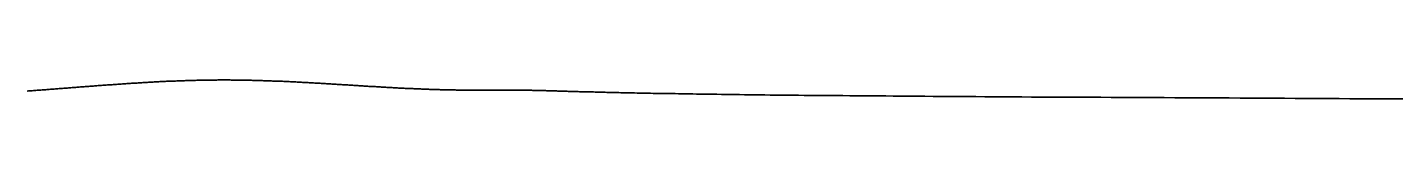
# Model space of a CAD drawing. Header units: inches. Extents: x 130170 to 284068, y 377793 to 804530.
# Drawn here: x 255170.8 to 255302.6, y 734762.6 to 734764.4 of the extents above; entities that cross this region are included whole.
import ezdxf

# ---------------------------------------------------------------- set-up
doc = ezdxf.new("R2010")
doc.units = ezdxf.units.IN
doc.header["$MEASUREMENT"] = 0
doc.layers.add('muni_il', color=7, linetype='Continuous')

msp = doc.modelspace()

# ---------------------------------------------------------------- linework, layer by layer
at = {"layer": 'muni_il'}
for points in [[(255170.81, 734763.36), (255170.93, 734763.37), (255171.05, 734763.37), (255171.17, 734763.38), (255171.29, 734763.39), (255171.4, 734763.4), (255171.52, 734763.41), (255171.64, 734763.42), (255171.76, 734763.43), (255171.87, 734763.44), (255171.99, 734763.45), (255172.11, 734763.46), (255172.23, 734763.47), (255172.34, 734763.47), (255172.46, 734763.48), (255172.58, 734763.49), (255172.7, 734763.5), (255172.81, 734763.51), (255172.93, 734763.52), (255173.04, 734763.53), (255173.16, 734763.54), (255173.28, 734763.55), (255173.39, 734763.55), (255173.51, 734763.56), (255173.63, 734763.57), (255173.74, 734763.58), (255173.86, 734763.59), (255173.97, 734763.6), (255174.09, 734763.61), (255174.2, 734763.62), (255174.32, 734763.63), (255174.43, 734763.63), (255174.55, 734763.64), (255174.66, 734763.65), (255174.78, 734763.66), (255174.89, 734763.67), (255175.01, 734763.68), (255175.12, 734763.69), (255175.23, 734763.7), (255175.35, 734763.7), (255175.46, 734763.71), (255175.58, 734763.72), (255175.69, 734763.73), (255175.8, 734763.74), (255175.92, 734763.75), (255176.03, 734763.76), (255176.14, 734763.77), (255176.26, 734763.77), (255176.37, 734763.78), (255176.48, 734763.79), (255176.6, 734763.8), (255176.71, 734763.81), (255176.82, 734763.82), (255176.93, 734763.82), (255177.05, 734763.83), (255177.16, 734763.84), (255177.27, 734763.85), (255177.38, 734763.86), (255177.5, 734763.87), (255177.61, 734763.88), (255177.72, 734763.88), (255177.83, 734763.89), (255177.94, 734763.9), (255178.06, 734763.91), (255178.17, 734763.92), (255178.28, 734763.92), (255178.39, 734763.93), (255178.5, 734763.94), (255178.61, 734763.95), (255178.72, 734763.96), (255178.83, 734763.96), (255178.95, 734763.97), (255179.06, 734763.98), (255179.17, 734763.99), (255179.28, 734764), (255179.39, 734764), (255179.5, 734764.01), (255179.61, 734764.02), (255179.72, 734764.03), (255179.83, 734764.03), (255179.94, 734764.04), (255180.05, 734764.05), (255180.16, 734764.06), (255180.27, 734764.06), (255180.38, 734764.07), (255180.49, 734764.08), (255180.6, 734764.09), (255180.71, 734764.09), (255180.82, 734764.1), (255180.93, 734764.11), (255181.04, 734764.11), (255181.15, 734764.12), (255181.26, 734764.13), (255181.37, 734764.13), (255181.47, 734764.14), (255181.58, 734764.15), (255181.69, 734764.15), (255181.8, 734764.16), (255181.91, 734764.17), (255182.02, 734764.17), (255182.13, 734764.18), (255182.24, 734764.19), (255182.35, 734764.19), (255182.45, 734764.2), (255182.56, 734764.2), (255182.67, 734764.21), (255182.78, 734764.22), (255182.89, 734764.22), (255183, 734764.23), (255183.1, 734764.23), (255183.21, 734764.24), (255183.32, 734764.25), (255183.43, 734764.25), (255183.54, 734764.26), (255183.64, 734764.26), (255183.75, 734764.27), (255183.86, 734764.27), (255183.97, 734764.28), (255184.08, 734764.28), (255184.18, 734764.29), (255184.29, 734764.29), (255184.4, 734764.3), (255184.51, 734764.3), (255184.61, 734764.31), (255184.72, 734764.31), (255184.83, 734764.32), (255184.94, 734764.32), (255185.04, 734764.32), (255185.15, 734764.33), (255185.26, 734764.33), (255185.37, 734764.34), (255185.47, 734764.34), (255185.58, 734764.34), (255185.69, 734764.35), (255185.79, 734764.35), (255185.9, 734764.35), (255186.01, 734764.36), (255186.12, 734764.36), (255186.22, 734764.36), (255186.33, 734764.37), (255186.44, 734764.37), (255186.54, 734764.37), (255186.65, 734764.38), (255186.76, 734764.38), (255186.86, 734764.38), (255186.97, 734764.38), (255187.08, 734764.39), (255187.19, 734764.39), (255187.29, 734764.39), (255187.4, 734764.39), (255187.51, 734764.4), (255187.61, 734764.4), (255187.72, 734764.4), (255187.83, 734764.4), (255187.93, 734764.4), (255188.04, 734764.41), (255188.15, 734764.41), (255188.25, 734764.41), (255188.36, 734764.41), (255188.47, 734764.41), (255188.57, 734764.41), (255188.68, 734764.41), (255188.79, 734764.41), (255188.89, 734764.41), (255189, 734764.41), (255189.11, 734764.42), (255189.21, 734764.42), (255189.32, 734764.42), (255189.43, 734764.42), (255189.54, 734764.42), (255189.64, 734764.42), (255189.75, 734764.42), (255189.86, 734764.42), (255189.96, 734764.42), (255190.07, 734764.42), (255190.18, 734764.42), (255190.28, 734764.42), (255190.39, 734764.41), (255190.5, 734764.41), (255190.6, 734764.41), (255190.71, 734764.41), (255190.82, 734764.41), (255190.92, 734764.41), (255191.03, 734764.41), (255191.14, 734764.41), (255191.25, 734764.41), (255191.35, 734764.4), (255191.46, 734764.4), (255191.57, 734764.4), (255191.67, 734764.4), (255191.78, 734764.4), (255191.89, 734764.4), (255191.99, 734764.39), (255192.1, 734764.39), (255192.21, 734764.39), (255192.32, 734764.39), (255192.42, 734764.38), (255192.53, 734764.38), (255192.64, 734764.38), (255192.74, 734764.38), (255192.85, 734764.37), (255192.96, 734764.37), (255193.06, 734764.37), (255193.17, 734764.36), (255193.28, 734764.36), (255193.39, 734764.36), (255193.49, 734764.35), (255193.6, 734764.35), (255193.71, 734764.35), (255193.81, 734764.34), (255193.92, 734764.34), (255194.03, 734764.34), (255194.14, 734764.33), (255194.24, 734764.33), (255194.35, 734764.32), (255194.46, 734764.32), (255194.56, 734764.32), (255194.67, 734764.31), (255194.78, 734764.31), (255194.88, 734764.3), (255194.99, 734764.3), (255195.1, 734764.3), (255195.2, 734764.29), (255195.31, 734764.29), (255195.42, 734764.28), (255195.53, 734764.28), (255195.63, 734764.27), (255195.74, 734764.27), (255195.85, 734764.26), (255195.95, 734764.26), (255196.06, 734764.25), (255196.17, 734764.25), (255196.27, 734764.24), (255196.38, 734764.24), (255196.48, 734764.23), (255196.59, 734764.23), (255196.7, 734764.22), (255196.8, 734764.22), (255196.91, 734764.21), (255197.02, 734764.2), (255197.12, 734764.2), (255197.23, 734764.19), (255197.33, 734764.19), (255197.44, 734764.18), (255197.55, 734764.18), (255197.65, 734764.17), (255197.76, 734764.17), (255197.86, 734764.16), (255197.97, 734764.15), (255198.07, 734764.15), (255198.18, 734764.14), (255198.28, 734764.14), (255198.39, 734764.13), (255198.49, 734764.12), (255198.6, 734764.12), (255198.7, 734764.11), (255198.81, 734764.11), (255198.91, 734764.1), (255199.01, 734764.09), (255199.12, 734764.09), (255199.22, 734764.08), (255199.33, 734764.08), (255199.43, 734764.07), (255199.53, 734764.06), (255199.64, 734764.06), (255199.74, 734764.05), (255199.84, 734764.04), (255199.95, 734764.04), (255200.05, 734764.03), (255200.15, 734764.03), (255200.25, 734764.02), (255200.36, 734764.01), (255200.46, 734764.01), (255200.56, 734764), (255200.66, 734764), (255200.76, 734763.99), (255200.86, 734763.98), (255200.96, 734763.98), (255201.06, 734763.97), (255201.16, 734763.96), (255201.26, 734763.96), (255201.37, 734763.95), (255201.46, 734763.95), (255201.56, 734763.94), (255201.66, 734763.93), (255201.76, 734763.93), (255201.86, 734763.92), (255201.96, 734763.91), (255202.06, 734763.91), (255202.16, 734763.9), (255202.25, 734763.9), (255202.35, 734763.89), (255202.45, 734763.88), (255202.55, 734763.88), (255202.64, 734763.87), (255202.74, 734763.87), (255202.84, 734763.86), (255202.93, 734763.86), (255203.03, 734763.85), (255203.12, 734763.84), (255203.22, 734763.84), (255203.31, 734763.83), (255203.41, 734763.83), (255203.5, 734763.82), (255203.59, 734763.81), (255203.69, 734763.81), (255203.78, 734763.8), (255203.87, 734763.8), (255203.97, 734763.79), (255204.06, 734763.79), (255204.15, 734763.78), (255204.24, 734763.78), (255204.33, 734763.77), (255204.42, 734763.77), (255204.51, 734763.76), (255204.6, 734763.75), (255204.69, 734763.75), (255204.78, 734763.74), (255204.87, 734763.74), (255204.96, 734763.73), (255205.05, 734763.73), (255205.14, 734763.72), (255205.23, 734763.72), (255205.31, 734763.71), (255205.4, 734763.71), (255205.49, 734763.7), (255205.57, 734763.7), (255205.66, 734763.7), (255205.74, 734763.69), (255205.83, 734763.69), (255205.91, 734763.68), (255206, 734763.68), (255206.08, 734763.67), (255206.17, 734763.67), (255206.25, 734763.66), (255206.33, 734763.66), (255206.42, 734763.65), (255206.5, 734763.65), (255206.58, 734763.65), (255206.66, 734763.64), (255206.74, 734763.64), (255206.82, 734763.63), (255206.9, 734763.63), (255206.98, 734763.63), (255207.06, 734763.62), (255207.14, 734763.62), (255207.22, 734763.61), (255207.3, 734763.61), (255207.38, 734763.61), (255207.45, 734763.6), (255207.53, 734763.6), (255207.61, 734763.6), (255207.68, 734763.59), (255207.76, 734763.59), (255207.83, 734763.59), (255207.91, 734763.58), (255207.98, 734763.58), (255208.06, 734763.58), (255208.13, 734763.57), (255208.21, 734763.57), (255208.28, 734763.57), (255208.35, 734763.56), (255208.43, 734763.56), (255208.5, 734763.56), (255208.57, 734763.56), (255208.64, 734763.55), (255208.71, 734763.55), (255208.78, 734763.55), (255208.85, 734763.54), (255208.92, 734763.54), (255208.99, 734763.54), (255209.06, 734763.54), (255209.13, 734763.53), (255209.2, 734763.53), (255209.27, 734763.53), (255209.34, 734763.53), (255209.4, 734763.52), (255209.47, 734763.52), (255209.54, 734763.52), (255209.6, 734763.52), (255209.67, 734763.52), (255209.74, 734763.51), (255209.8, 734763.51), (255209.87, 734763.51), (255209.93, 734763.51), (255210, 734763.51), (255210.06, 734763.5), (255210.12, 734763.5), (255210.19, 734763.5), (255210.25, 734763.5), (255210.31, 734763.5), (255210.38, 734763.5), (255210.44, 734763.49), (255210.5, 734763.49), (255210.56, 734763.49), (255210.62, 734763.49), (255210.68, 734763.49), (255210.74, 734763.49), (255210.8, 734763.49), (255210.87, 734763.48), (255210.92, 734763.48), (255210.98, 734763.48), (255211.04, 734763.48), (255211.1, 734763.48), (255211.16, 734763.48), (255211.22, 734763.48), (255211.28, 734763.48), (255211.34, 734763.47), (255211.39, 734763.47), (255211.45, 734763.47), (255211.51, 734763.47), (255211.57, 734763.47), (255211.62, 734763.47), (255211.68, 734763.47), (255211.74, 734763.47), (255211.79, 734763.47), (255211.85, 734763.47), (255211.9, 734763.47), (255211.96, 734763.46), (255212.01, 734763.46), (255212.07, 734763.46), (255212.12, 734763.46), (255212.18, 734763.46), (255212.23, 734763.46), (255212.29, 734763.46), (255212.34, 734763.46), (255212.39, 734763.46), (255212.45, 734763.46), (255212.5, 734763.46), (255212.55, 734763.46), (255212.61, 734763.46), (255212.66, 734763.46), (255212.71, 734763.46), (255212.76, 734763.46), (255212.82, 734763.46), (255212.87, 734763.46), (255212.92, 734763.46), (255212.97, 734763.46), (255213.02, 734763.45), (255213.08, 734763.45), (255213.13, 734763.45), (255213.18, 734763.45), (255213.23, 734763.45), (255213.28, 734763.45), (255213.33, 734763.45), (255213.38, 734763.45), (255213.43, 734763.45), (255213.48, 734763.45), (255213.53, 734763.45), (255213.58, 734763.45), (255213.63, 734763.45), (255213.68, 734763.45), (255213.73, 734763.45), (255213.78, 734763.45), (255213.83, 734763.45), (255213.88, 734763.45), (255213.93, 734763.45), (255213.98, 734763.45), (255214.03, 734763.45), (255214.08, 734763.45), (255214.13, 734763.45), (255214.18, 734763.45), (255214.22, 734763.45), (255214.27, 734763.45), (255214.32, 734763.45), (255214.37, 734763.45), (255214.42, 734763.45), (255214.47, 734763.45), (255214.52, 734763.45), (255214.56, 734763.45), (255214.61, 734763.45), (255214.66, 734763.45), (255214.71, 734763.45), (255214.76, 734763.45), (255214.8, 734763.45), (255214.85, 734763.45), (255214.9, 734763.45), (255214.95, 734763.45), (255215, 734763.45), (255215.04, 734763.45), (255215.09, 734763.45), (255215.14, 734763.45), (255215.19, 734763.45), (255215.23, 734763.45), (255215.28, 734763.45), (255215.33, 734763.45), (255215.38, 734763.45), (255215.42, 734763.45), (255215.47, 734763.45), (255215.52, 734763.45), (255215.57, 734763.45), (255215.61, 734763.45), (255215.66, 734763.45), (255215.71, 734763.45), (255215.76, 734763.45), (255215.8, 734763.45), (255215.85, 734763.45), (255215.9, 734763.45), (255215.95, 734763.45), (255215.99, 734763.45), (255216.04, 734763.45), (255216.09, 734763.45), (255216.14, 734763.45), (255216.18, 734763.45), (255216.23, 734763.45), (255216.28, 734763.45), (255216.32, 734763.45), (255216.37, 734763.45), (255216.42, 734763.45), (255216.47, 734763.45), (255216.51, 734763.45), (255216.56, 734763.45), (255216.61, 734763.45), (255216.66, 734763.45), (255216.7, 734763.45), (255216.75, 734763.45), (255216.8, 734763.45), (255216.85, 734763.45), (255216.9, 734763.45), (255216.94, 734763.45), (255216.99, 734763.45), (255217.04, 734763.45), (255217.09, 734763.45), (255217.14, 734763.45), (255217.18, 734763.45), (255217.23, 734763.45), (255217.28, 734763.45), (255217.33, 734763.45), (255217.38, 734763.45), (255217.43, 734763.45), (255217.47, 734763.45), (255217.52, 734763.45), (255217.57, 734763.45), (255217.62, 734763.45), (255217.67, 734763.45), (255217.72, 734763.45), (255217.77, 734763.45), (255217.82, 734763.45), (255217.87, 734763.45), (255217.92, 734763.44), (255217.97, 734763.44), (255218.02, 734763.44), (255218.07, 734763.44), (255218.12, 734763.44), (255218.17, 734763.44), (255218.22, 734763.44), (255218.27, 734763.44), (255218.32, 734763.44), (255218.37, 734763.44), (255218.43, 734763.44), (255218.48, 734763.44), (255218.53, 734763.44), (255218.58, 734763.44), (255218.63, 734763.44), (255218.69, 734763.44), (255218.74, 734763.43), (255218.79, 734763.43), (255218.85, 734763.43), (255218.9, 734763.43), (255218.95, 734763.43), (255219.01, 734763.43), (255219.06, 734763.43), (255219.12, 734763.43), (255219.17, 734763.43), (255219.23, 734763.43), (255219.28, 734763.42), (255219.34, 734763.42), (255219.4, 734763.42), (255219.46, 734763.42), (255219.51, 734763.42), (255219.57, 734763.42), (255219.63, 734763.42), (255219.69, 734763.42), (255219.75, 734763.42), (255219.81, 734763.41), (255219.87, 734763.41), (255219.93, 734763.41), (255219.99, 734763.41), (255220.05, 734763.41), (255220.12, 734763.41), (255220.18, 734763.41), (255220.24, 734763.4), (255220.31, 734763.4), (255220.38, 734763.4), (255220.44, 734763.4), (255220.51, 734763.4), (255220.58, 734763.4), (255220.64, 734763.39), (255220.71, 734763.39), (255220.78, 734763.39), (255220.86, 734763.39), (255220.93, 734763.39), (255221, 734763.38), (255221.07, 734763.38), (255221.15, 734763.38), (255221.22, 734763.38), (255221.3, 734763.38), (255221.38, 734763.37), (255221.46, 734763.37), (255221.54, 734763.37), (255221.62, 734763.37), (255221.7, 734763.36), (255221.79, 734763.36), (255221.87, 734763.36), (255221.96, 734763.36), (255222.05, 734763.35), (255222.14, 734763.35), (255222.23, 734763.35), (255222.32, 734763.35), (255222.41, 734763.34), (255222.51, 734763.34), (255222.61, 734763.34), (255222.7, 734763.33), (255222.81, 734763.33), (255222.91, 734763.33), (255223.01, 734763.33), (255223.12, 734763.32), (255223.23, 734763.32), (255223.34, 734763.32), (255223.45, 734763.31), (255223.57, 734763.31), (255223.68, 734763.31), (255223.8, 734763.3), (255223.92, 734763.3), (255224.05, 734763.3), (255224.18, 734763.29), (255224.3, 734763.29), (255224.44, 734763.29), (255224.57, 734763.28), (255224.71, 734763.28), (255224.85, 734763.27), (255224.99, 734763.27), (255225.14, 734763.27), (255225.29, 734763.26), (255225.44, 734763.26), (255225.6, 734763.26), (255225.76, 734763.25), (255225.92, 734763.25), (255226.09, 734763.24), (255226.26, 734763.24), (255226.43, 734763.23), (255226.61, 734763.23), (255226.79, 734763.23), (255226.98, 734763.22), (255227.17, 734763.22), (255227.36, 734763.21), (255227.56, 734763.21), (255227.77, 734763.2), (255227.97, 734763.2), (255228.19, 734763.19), (255228.41, 734763.19), (255228.63, 734763.19), (255228.86, 734763.18), (255229.09, 734763.18), (255229.33, 734763.17), (255229.57, 734763.17), (255229.82, 734763.16), (255230.07, 734763.16), (255230.34, 734763.15), (255230.6, 734763.15), (255230.88, 734763.14), (255231.15, 734763.14), (255231.44, 734763.13), (255231.73, 734763.13), (255232.03, 734763.12), (255232.34, 734763.12), (255232.65, 734763.11), (255232.97, 734763.11), (255233.29, 734763.1), (255233.63, 734763.09), (255233.97, 734763.09), (255234.32, 734763.08), (255234.68, 734763.08), (255235.04, 734763.07), (255235.41, 734763.07), (255235.8, 734763.06), (255236.18, 734763.06), (255236.58, 734763.05), (255236.99, 734763.05), (255237.41, 734763.04), (255237.83, 734763.04), (255238.26, 734763.03), (255238.71, 734763.02), (255239.16, 734763.02), (255239.62, 734763.01), (255240.09, 734763.01), (255240.57, 734763), (255241.07, 734763), (255241.57, 734762.99), (255242.08, 734762.98), (255242.6, 734762.98), (255243.14, 734762.97), (255243.68, 734762.97), (255244.23, 734762.96), (255244.8, 734762.96), (255245.37, 734762.95), (255245.96, 734762.95), (255246.56, 734762.94), (255247.17, 734762.93), (255247.79, 734762.93), (255248.42, 734762.92), (255249.07, 734762.92), (255249.73, 734762.91), (255250.39, 734762.91), (255251.07, 734762.9), (255251.76, 734762.9), (255252.47, 734762.89), (255253.18, 734762.89), (255253.91, 734762.88), (255254.65, 734762.87), (255255.4, 734762.87), (255256.16, 734762.86), (255256.94, 734762.86), (255257.73, 734762.85), (255258.53, 734762.85), (255259.34, 734762.84), (255260.16, 734762.84), (255260.99, 734762.83), (255261.84, 734762.83), (255262.7, 734762.82), (255263.57, 734762.82), (255264.45, 734762.81), (255265.34, 734762.81), (255266.24, 734762.8), (255267.16, 734762.79), (255268.08, 734762.79), (255269.01, 734762.78), (255269.96, 734762.78), (255270.91, 734762.77), (255271.87, 734762.77), (255272.85, 734762.76), (255273.83, 734762.76), (255274.82, 734762.75), (255275.82, 734762.75), (255276.82, 734762.74), (255277.83, 734762.74), (255278.85, 734762.73), (255279.88, 734762.73), (255280.91, 734762.72), (255281.95, 734762.72), (255282.99, 734762.71), (255284.04, 734762.71), (255285.09, 734762.7), (255286.14, 734762.7), (255287.19, 734762.69), (255288.25, 734762.68), (255289.31, 734762.68), (255290.37, 734762.67), (255291.43, 734762.67), (255292.48, 734762.66), (255293.54, 734762.66), (255294.59, 734762.65), (255295.64, 734762.64), (255296.68, 734762.64), (255297.72, 734762.63), (255298.76, 734762.63), (255299.78, 734762.62), (255300.8, 734762.61), (255301.81, 734762.61), (255302.81, 734762.6)], [(255302.81, 734762.6), (255301.81, 734762.61), (255300.8, 734762.61), (255299.78, 734762.62), (255298.76, 734762.63), (255297.72, 734762.63), (255296.68, 734762.64), (255295.64, 734762.64), (255294.59, 734762.65), (255293.54, 734762.66), (255292.48, 734762.66), (255291.43, 734762.67), (255290.37, 734762.67), (255289.31, 734762.68), (255288.25, 734762.68), (255287.19, 734762.69), (255286.14, 734762.7), (255285.09, 734762.7), (255284.04, 734762.71), (255282.99, 734762.71), (255281.95, 734762.72), (255280.91, 734762.72), (255279.88, 734762.73), (255278.85, 734762.73), (255277.83, 734762.74), (255276.82, 734762.74), (255275.82, 734762.75), (255274.82, 734762.75), (255273.83, 734762.76), (255272.85, 734762.76), (255271.87, 734762.77), (255270.91, 734762.77), (255269.96, 734762.78), (255269.01, 734762.78), (255268.08, 734762.79), (255267.16, 734762.79), (255266.24, 734762.8), (255265.34, 734762.81), (255264.45, 734762.81), (255263.57, 734762.82), (255262.7, 734762.82), (255261.84, 734762.83), (255260.99, 734762.83), (255260.16, 734762.84), (255259.34, 734762.84), (255258.53, 734762.85), (255257.73, 734762.85), (255256.94, 734762.86), (255256.16, 734762.86), (255255.4, 734762.87), (255254.65, 734762.87), (255253.91, 734762.88), (255253.18, 734762.89), (255252.47, 734762.89), (255251.76, 734762.9), (255251.07, 734762.9), (255250.39, 734762.91), (255249.73, 734762.91), (255249.07, 734762.92), (255248.42, 734762.92), (255247.79, 734762.93), (255247.17, 734762.93), (255246.56, 734762.94), (255245.96, 734762.95), (255245.37, 734762.95), (255244.8, 734762.96), (255244.23, 734762.96), (255243.68, 734762.97), (255243.14, 734762.97), (255242.6, 734762.98), (255242.08, 734762.98), (255241.57, 734762.99), (255241.07, 734763), (255240.57, 734763), (255240.09, 734763.01), (255239.62, 734763.01), (255239.16, 734763.02), (255238.71, 734763.02), (255238.26, 734763.03), (255237.83, 734763.04), (255237.41, 734763.04), (255236.99, 734763.05), (255236.58, 734763.05), (255236.18, 734763.06), (255235.8, 734763.06), (255235.41, 734763.07), (255235.04, 734763.07), (255234.68, 734763.08), (255234.32, 734763.08), (255233.97, 734763.09), (255233.63, 734763.09), (255233.29, 734763.1), (255232.97, 734763.11), (255232.65, 734763.11), (255232.34, 734763.12), (255232.03, 734763.12), (255231.73, 734763.13), (255231.44, 734763.13), (255231.15, 734763.14), (255230.88, 734763.14), (255230.6, 734763.15), (255230.34, 734763.15), (255230.07, 734763.16), (255229.82, 734763.16), (255229.57, 734763.17), (255229.33, 734763.17), (255229.09, 734763.18), (255228.86, 734763.18), (255228.63, 734763.19), (255228.41, 734763.19), (255228.19, 734763.19), (255227.97, 734763.2), (255227.77, 734763.2), (255227.56, 734763.21), (255227.36, 734763.21), (255227.17, 734763.22), (255226.98, 734763.22), (255226.79, 734763.23), (255226.61, 734763.23), (255226.43, 734763.23), (255226.26, 734763.24), (255226.09, 734763.24), (255225.92, 734763.25), (255225.76, 734763.25), (255225.6, 734763.26), (255225.44, 734763.26), (255225.29, 734763.26), (255225.14, 734763.27), (255224.99, 734763.27), (255224.85, 734763.27), (255224.71, 734763.28), (255224.57, 734763.28), (255224.44, 734763.29), (255224.3, 734763.29), (255224.18, 734763.29), (255224.05, 734763.3), (255223.92, 734763.3), (255223.8, 734763.3), (255223.68, 734763.31), (255223.57, 734763.31), (255223.45, 734763.31), (255223.34, 734763.32), (255223.23, 734763.32), (255223.12, 734763.32), (255223.01, 734763.33), (255222.91, 734763.33), (255222.81, 734763.33), (255222.7, 734763.33), (255222.61, 734763.34), (255222.51, 734763.34), (255222.41, 734763.34), (255222.32, 734763.35), (255222.23, 734763.35), (255222.14, 734763.35), (255222.05, 734763.35), (255221.96, 734763.36), (255221.87, 734763.36), (255221.79, 734763.36), (255221.7, 734763.36), (255221.62, 734763.37), (255221.54, 734763.37), (255221.46, 734763.37), (255221.38, 734763.37), (255221.3, 734763.38), (255221.22, 734763.38), (255221.15, 734763.38), (255221.07, 734763.38), (255221, 734763.38), (255220.93, 734763.39), (255220.86, 734763.39), (255220.78, 734763.39), (255220.71, 734763.39), (255220.64, 734763.39), (255220.58, 734763.4), (255220.51, 734763.4), (255220.44, 734763.4), (255220.38, 734763.4), (255220.31, 734763.4), (255220.24, 734763.4), (255220.18, 734763.41), (255220.12, 734763.41), (255220.05, 734763.41), (255219.99, 734763.41), (255219.93, 734763.41), (255219.87, 734763.41), (255219.81, 734763.41), (255219.75, 734763.42), (255219.69, 734763.42), (255219.63, 734763.42), (255219.57, 734763.42), (255219.51, 734763.42), (255219.46, 734763.42), (255219.4, 734763.42), (255219.34, 734763.42), (255219.28, 734763.42), (255219.23, 734763.43), (255219.17, 734763.43), (255219.12, 734763.43), (255219.06, 734763.43), (255219.01, 734763.43), (255218.95, 734763.43), (255218.9, 734763.43), (255218.85, 734763.43), (255218.79, 734763.43), (255218.74, 734763.43), (255218.69, 734763.44), (255218.63, 734763.44), (255218.58, 734763.44), (255218.53, 734763.44), (255218.48, 734763.44), (255218.43, 734763.44), (255218.37, 734763.44), (255218.32, 734763.44), (255218.27, 734763.44), (255218.22, 734763.44), (255218.17, 734763.44), (255218.12, 734763.44), (255218.07, 734763.44), (255218.02, 734763.44), (255217.97, 734763.44), (255217.92, 734763.44), (255217.87, 734763.45), (255217.82, 734763.45), (255217.77, 734763.45), (255217.72, 734763.45), (255217.67, 734763.45), (255217.62, 734763.45), (255217.57, 734763.45), (255217.52, 734763.45), (255217.47, 734763.45), (255217.43, 734763.45), (255217.38, 734763.45), (255217.33, 734763.45), (255217.28, 734763.45), (255217.23, 734763.45), (255217.18, 734763.45), (255217.14, 734763.45), (255217.09, 734763.45), (255217.04, 734763.45), (255216.99, 734763.45), (255216.94, 734763.45), (255216.9, 734763.45), (255216.85, 734763.45), (255216.8, 734763.45), (255216.75, 734763.45), (255216.7, 734763.45), (255216.66, 734763.45), (255216.61, 734763.45), (255216.56, 734763.45), (255216.51, 734763.45), (255216.47, 734763.45), (255216.42, 734763.45), (255216.37, 734763.45), (255216.32, 734763.45), (255216.28, 734763.45), (255216.23, 734763.45), (255216.18, 734763.45), (255216.14, 734763.45), (255216.09, 734763.45), (255216.04, 734763.45), (255215.99, 734763.45), (255215.95, 734763.45), (255215.9, 734763.45), (255215.85, 734763.45), (255215.8, 734763.45), (255215.76, 734763.45), (255215.71, 734763.45), (255215.66, 734763.45), (255215.61, 734763.45), (255215.57, 734763.45), (255215.52, 734763.45), (255215.47, 734763.45), (255215.42, 734763.45), (255215.38, 734763.45), (255215.33, 734763.45), (255215.28, 734763.45), (255215.23, 734763.45), (255215.19, 734763.45), (255215.14, 734763.45), (255215.09, 734763.45), (255215.04, 734763.45), (255215, 734763.45), (255214.95, 734763.45), (255214.9, 734763.45), (255214.85, 734763.45), (255214.8, 734763.45), (255214.76, 734763.45), (255214.71, 734763.45), (255214.66, 734763.45), (255214.61, 734763.45), (255214.56, 734763.45), (255214.52, 734763.45), (255214.47, 734763.45), (255214.42, 734763.45), (255214.37, 734763.45), (255214.32, 734763.45), (255214.27, 734763.45), (255214.22, 734763.45), (255214.18, 734763.45), (255214.13, 734763.45), (255214.08, 734763.45), (255214.03, 734763.45), (255213.98, 734763.45), (255213.93, 734763.45), (255213.88, 734763.45), (255213.83, 734763.45), (255213.78, 734763.45), (255213.73, 734763.45), (255213.68, 734763.45), (255213.63, 734763.45), (255213.58, 734763.45), (255213.53, 734763.45), (255213.48, 734763.45), (255213.43, 734763.45), (255213.38, 734763.45), (255213.33, 734763.45), (255213.28, 734763.45), (255213.23, 734763.45), (255213.18, 734763.45), (255213.13, 734763.45), (255213.08, 734763.45), (255213.02, 734763.45), (255212.97, 734763.46), (255212.92, 734763.46), (255212.87, 734763.46), (255212.82, 734763.46), (255212.76, 734763.46), (255212.71, 734763.46), (255212.66, 734763.46), (255212.61, 734763.46), (255212.55, 734763.46), (255212.5, 734763.46), (255212.45, 734763.46), (255212.39, 734763.46), (255212.34, 734763.46), (255212.29, 734763.46), (255212.23, 734763.46), (255212.18, 734763.46), (255212.12, 734763.46), (255212.07, 734763.46), (255212.01, 734763.46), (255211.96, 734763.46), (255211.9, 734763.47), (255211.85, 734763.47), (255211.79, 734763.47), (255211.74, 734763.47), (255211.68, 734763.47), (255211.62, 734763.47), (255211.57, 734763.47), (255211.51, 734763.47), (255211.45, 734763.47), (255211.39, 734763.47), (255211.34, 734763.47), (255211.28, 734763.48), (255211.22, 734763.48), (255211.16, 734763.48), (255211.1, 734763.48), (255211.04, 734763.48), (255210.98, 734763.48), (255210.92, 734763.48), (255210.87, 734763.48), (255210.8, 734763.49), (255210.74, 734763.49), (255210.68, 734763.49), (255210.62, 734763.49), (255210.56, 734763.49), (255210.5, 734763.49), (255210.44, 734763.49), (255210.38, 734763.5), (255210.31, 734763.5), (255210.25, 734763.5), (255210.19, 734763.5), (255210.12, 734763.5), (255210.06, 734763.5), (255210, 734763.51), (255209.93, 734763.51), (255209.87, 734763.51), (255209.8, 734763.51), (255209.74, 734763.51), (255209.67, 734763.52), (255209.6, 734763.52), (255209.54, 734763.52), (255209.47, 734763.52), (255209.4, 734763.52), (255209.34, 734763.53), (255209.27, 734763.53), (255209.2, 734763.53), (255209.13, 734763.53), (255209.06, 734763.54), (255208.99, 734763.54), (255208.92, 734763.54), (255208.85, 734763.54), (255208.78, 734763.55), (255208.71, 734763.55), (255208.64, 734763.55), (255208.57, 734763.56), (255208.5, 734763.56), (255208.43, 734763.56), (255208.35, 734763.56), (255208.28, 734763.57), (255208.21, 734763.57), (255208.13, 734763.57), (255208.06, 734763.58), (255207.98, 734763.58), (255207.91, 734763.58), (255207.83, 734763.59), (255207.76, 734763.59), (255207.68, 734763.59), (255207.61, 734763.6), (255207.53, 734763.6), (255207.45, 734763.6), (255207.38, 734763.61), (255207.3, 734763.61), (255207.22, 734763.61), (255207.14, 734763.62), (255207.06, 734763.62), (255206.98, 734763.63), (255206.9, 734763.63), (255206.82, 734763.63), (255206.74, 734763.64), (255206.66, 734763.64), (255206.58, 734763.65), (255206.5, 734763.65), (255206.42, 734763.65), (255206.33, 734763.66), (255206.25, 734763.66), (255206.17, 734763.67), (255206.08, 734763.67), (255206, 734763.68), (255205.91, 734763.68), (255205.83, 734763.69), (255205.74, 734763.69), (255205.66, 734763.7), (255205.57, 734763.7), (255205.49, 734763.7), (255205.4, 734763.71), (255205.31, 734763.71), (255205.23, 734763.72), (255205.14, 734763.72), (255205.05, 734763.73), (255204.96, 734763.73), (255204.87, 734763.74), (255204.78, 734763.74), (255204.69, 734763.75), (255204.6, 734763.75), (255204.51, 734763.76), (255204.42, 734763.77), (255204.33, 734763.77), (255204.24, 734763.78), (255204.15, 734763.78), (255204.06, 734763.79), (255203.97, 734763.79), (255203.87, 734763.8), (255203.78, 734763.8), (255203.69, 734763.81), (255203.59, 734763.81), (255203.5, 734763.82), (255203.41, 734763.83), (255203.31, 734763.83), (255203.22, 734763.84), (255203.12, 734763.84), (255203.03, 734763.85), (255202.93, 734763.86), (255202.84, 734763.86), (255202.74, 734763.87), (255202.64, 734763.87), (255202.55, 734763.88), (255202.45, 734763.88), (255202.35, 734763.89), (255202.25, 734763.9), (255202.16, 734763.9), (255202.06, 734763.91), (255201.96, 734763.91), (255201.86, 734763.92), (255201.76, 734763.93), (255201.66, 734763.93), (255201.56, 734763.94), (255201.46, 734763.95), (255201.37, 734763.95), (255201.26, 734763.96), (255201.16, 734763.96), (255201.06, 734763.97), (255200.96, 734763.98), (255200.86, 734763.98), (255200.76, 734763.99), (255200.66, 734764), (255200.56, 734764), (255200.46, 734764.01), (255200.36, 734764.01), (255200.25, 734764.02), (255200.15, 734764.03), (255200.05, 734764.03), (255199.95, 734764.04), (255199.84, 734764.04), (255199.74, 734764.05), (255199.64, 734764.06), (255199.53, 734764.06), (255199.43, 734764.07), (255199.33, 734764.08), (255199.22, 734764.08), (255199.12, 734764.09), (255199.01, 734764.09), (255198.91, 734764.1), (255198.81, 734764.11), (255198.7, 734764.11), (255198.6, 734764.12), (255198.49, 734764.12), (255198.39, 734764.13), (255198.28, 734764.14), (255198.18, 734764.14), (255198.07, 734764.15), (255197.97, 734764.15), (255197.86, 734764.16), (255197.76, 734764.17), (255197.65, 734764.17), (255197.55, 734764.18), (255197.44, 734764.18), (255197.33, 734764.19), (255197.23, 734764.19), (255197.12, 734764.2), (255197.02, 734764.2), (255196.91, 734764.21), (255196.8, 734764.22), (255196.7, 734764.22), (255196.59, 734764.23), (255196.48, 734764.23), (255196.38, 734764.24), (255196.27, 734764.24), (255196.17, 734764.25), (255196.06, 734764.25), (255195.95, 734764.26), (255195.85, 734764.26), (255195.74, 734764.27), (255195.63, 734764.27), (255195.53, 734764.28), (255195.42, 734764.28), (255195.31, 734764.29), (255195.2, 734764.29), (255195.1, 734764.3), (255194.99, 734764.3), (255194.88, 734764.3), (255194.78, 734764.31), (255194.67, 734764.31), (255194.56, 734764.32), (255194.46, 734764.32), (255194.35, 734764.32), (255194.24, 734764.33), (255194.14, 734764.33), (255194.03, 734764.34), (255193.92, 734764.34), (255193.81, 734764.34), (255193.71, 734764.35), (255193.6, 734764.35), (255193.49, 734764.35), (255193.39, 734764.36), (255193.28, 734764.36), (255193.17, 734764.36), (255193.06, 734764.37), (255192.96, 734764.37), (255192.85, 734764.37), (255192.74, 734764.38), (255192.64, 734764.38), (255192.53, 734764.38), (255192.42, 734764.38), (255192.32, 734764.39), (255192.21, 734764.39), (255192.1, 734764.39), (255191.99, 734764.39), (255191.89, 734764.4), (255191.78, 734764.4), (255191.67, 734764.4), (255191.57, 734764.4), (255191.46, 734764.4), (255191.35, 734764.4), (255191.25, 734764.41), (255191.14, 734764.41), (255191.03, 734764.41), (255190.92, 734764.41), (255190.82, 734764.41), (255190.71, 734764.41), (255190.6, 734764.41), (255190.5, 734764.41), (255190.39, 734764.41), (255190.28, 734764.42), (255190.18, 734764.42), (255190.07, 734764.42), (255189.96, 734764.42), (255189.86, 734764.42), (255189.75, 734764.42), (255189.64, 734764.42), (255189.54, 734764.42), (255189.43, 734764.42), (255189.32, 734764.42), (255189.21, 734764.42), (255189.11, 734764.42), (255189, 734764.41), (255188.89, 734764.41), (255188.79, 734764.41), (255188.68, 734764.41), (255188.57, 734764.41), (255188.47, 734764.41), (255188.36, 734764.41), (255188.25, 734764.41), (255188.15, 734764.41), (255188.04, 734764.41), (255187.93, 734764.4), (255187.83, 734764.4), (255187.72, 734764.4), (255187.61, 734764.4), (255187.51, 734764.4), (255187.4, 734764.39), (255187.29, 734764.39), (255187.19, 734764.39), (255187.08, 734764.39), (255186.97, 734764.38), (255186.86, 734764.38), (255186.76, 734764.38), (255186.65, 734764.38), (255186.54, 734764.37), (255186.44, 734764.37), (255186.33, 734764.37), (255186.22, 734764.36), (255186.12, 734764.36), (255186.01, 734764.36), (255185.9, 734764.35), (255185.79, 734764.35), (255185.69, 734764.35), (255185.58, 734764.34), (255185.47, 734764.34), (255185.37, 734764.34), (255185.26, 734764.33), (255185.15, 734764.33), (255185.04, 734764.32), (255184.94, 734764.32), (255184.83, 734764.32), (255184.72, 734764.31), (255184.61, 734764.31), (255184.51, 734764.3), (255184.4, 734764.3), (255184.29, 734764.29), (255184.18, 734764.29), (255184.08, 734764.28), (255183.97, 734764.28), (255183.86, 734764.27), (255183.75, 734764.27), (255183.64, 734764.26), (255183.54, 734764.26), (255183.43, 734764.25), (255183.32, 734764.25), (255183.21, 734764.24), (255183.1, 734764.23), (255183, 734764.23), (255182.89, 734764.22), (255182.78, 734764.22), (255182.67, 734764.21), (255182.56, 734764.2), (255182.45, 734764.2), (255182.35, 734764.19), (255182.24, 734764.19), (255182.13, 734764.18), (255182.02, 734764.17), (255181.91, 734764.17), (255181.8, 734764.16), (255181.69, 734764.15), (255181.58, 734764.15), (255181.47, 734764.14), (255181.37, 734764.13), (255181.26, 734764.13), (255181.15, 734764.12), (255181.04, 734764.11), (255180.93, 734764.11), (255180.82, 734764.1), (255180.71, 734764.09), (255180.6, 734764.09), (255180.49, 734764.08), (255180.38, 734764.07), (255180.27, 734764.06), (255180.16, 734764.06), (255180.05, 734764.05), (255179.94, 734764.04), (255179.83, 734764.03), (255179.72, 734764.03), (255179.61, 734764.02), (255179.5, 734764.01), (255179.39, 734764), (255179.28, 734764), (255179.17, 734763.99), (255179.06, 734763.98), (255178.95, 734763.97), (255178.83, 734763.96), (255178.72, 734763.96), (255178.61, 734763.95), (255178.5, 734763.94), (255178.39, 734763.93), (255178.28, 734763.92), (255178.17, 734763.92), (255178.06, 734763.91), (255177.94, 734763.9), (255177.83, 734763.89), (255177.72, 734763.88), (255177.61, 734763.88), (255177.5, 734763.87), (255177.38, 734763.86), (255177.27, 734763.85), (255177.16, 734763.84), (255177.05, 734763.83), (255176.93, 734763.82), (255176.82, 734763.82), (255176.71, 734763.81), (255176.6, 734763.8), (255176.48, 734763.79), (255176.37, 734763.78), (255176.26, 734763.77), (255176.14, 734763.77), (255176.03, 734763.76), (255175.92, 734763.75), (255175.8, 734763.74), (255175.69, 734763.73), (255175.58, 734763.72), (255175.46, 734763.71), (255175.35, 734763.7), (255175.23, 734763.7), (255175.12, 734763.69), (255175.01, 734763.68), (255174.89, 734763.67), (255174.78, 734763.66), (255174.66, 734763.65), (255174.55, 734763.64), (255174.43, 734763.63), (255174.32, 734763.63), (255174.2, 734763.62), (255174.09, 734763.61), (255173.97, 734763.6), (255173.86, 734763.59), (255173.74, 734763.58), (255173.63, 734763.57), (255173.51, 734763.56), (255173.39, 734763.55), (255173.28, 734763.55), (255173.16, 734763.54), (255173.04, 734763.53), (255172.93, 734763.52), (255172.81, 734763.51), (255172.7, 734763.5), (255172.58, 734763.49), (255172.46, 734763.48), (255172.34, 734763.47), (255172.23, 734763.47), (255172.11, 734763.46), (255171.99, 734763.45), (255171.87, 734763.44), (255171.76, 734763.43), (255171.64, 734763.42), (255171.52, 734763.41), (255171.4, 734763.4), (255171.29, 734763.39), (255171.17, 734763.38), (255171.05, 734763.37), (255170.93, 734763.37), (255170.81, 734763.36)]]:
    msp.add_lwpolyline(points, dxfattribs=at)

doc.saveas('drawing.dxf')
